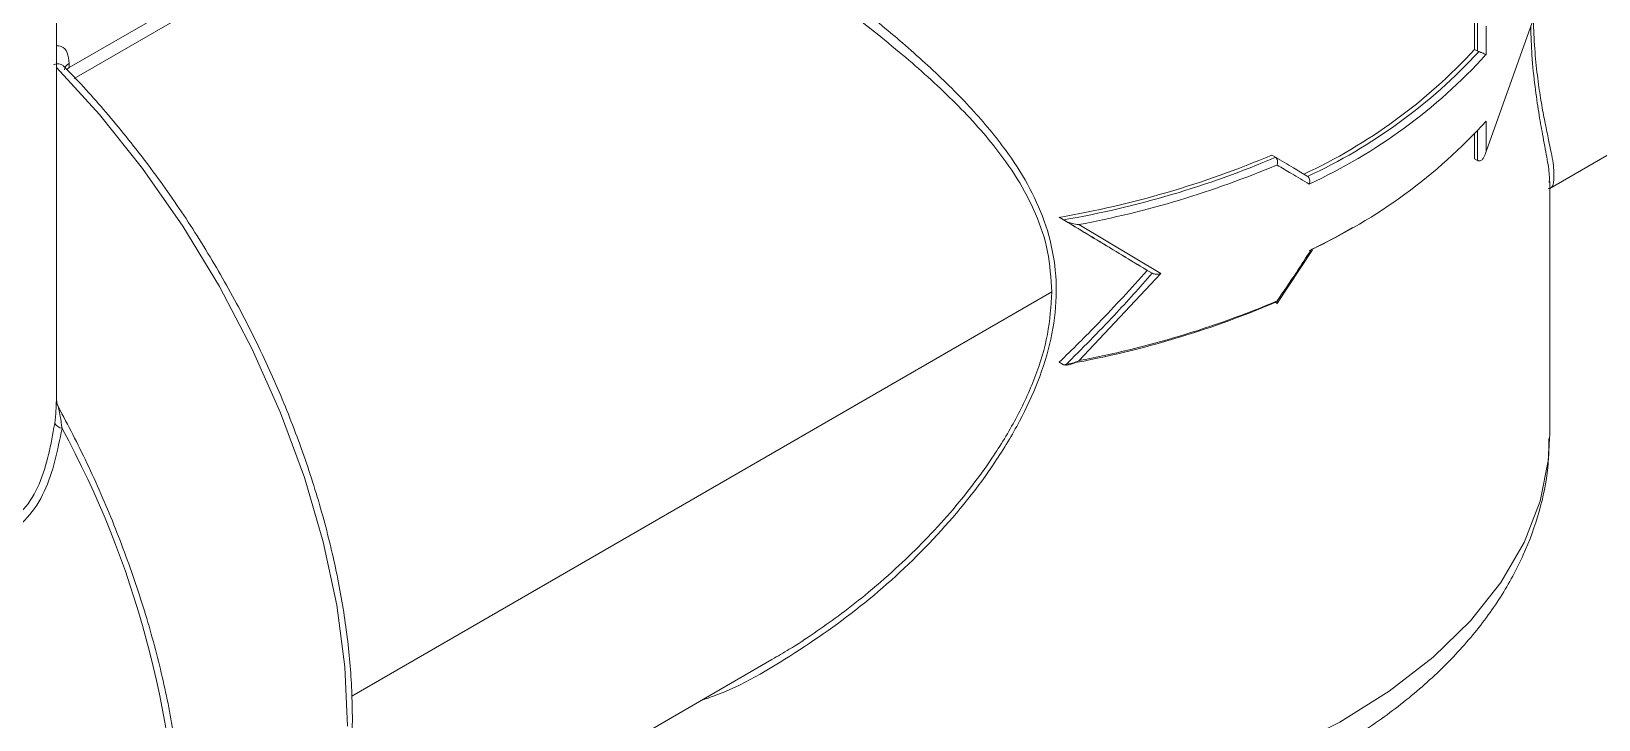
# Model space of a CAD drawing. Header units: centimetres. Extents: x -13594 to 4017, y -3206 to 1780.
# Drawn here: x -375.5 to -275, y -3003.8 to -2959.7 of the extents above; entities that cross this region are included whole.
import ezdxf

# ---------------------------------------------------------------- set-up
doc = ezdxf.new("R2010")
doc.units = ezdxf.units.CM

msp = doc.modelspace()

# ---------------------------------------------------------------- linework, layer by layer
at = {"color": 7, "linetype": 'Continuous', "lineweight": 0}
for p, q in [((-373.11, -2962.05), (-345.35, -2946.02)), ((-344.29, -2946.3), (-372.8, -2962.75)), ((-278.14, -2969.79), (-238.42, -2946.85)), ((-373.93, -2983.47), (-373.93, -2956.09)), ((-282.96, -2958.82), (-282.96, -2960.88)), ((-282.78, -2960.99), (-282.78, -2958.92)), ((-282.22, -2967.43), (-279.16, -2958.85)), ((-282.22, -2959.39), (-282.22, -2961.22)), ((-282.78, -2960.99), (-282.96, -2960.88)), ((-373.25, -2962.17), (-373.11, -2962.05)), ((-373.11, -2961.78), (-373.11, -2962.05)), ((-282.22, -2965.47), (-282.22, -2967.43)), ((-282.96, -2966.28), (-282.96, -2967.89)), ((-282.78, -2968), (-282.78, -2966.09)), ((-295.74, -2967.78), (-295.96, -2967.65)), ((-282.78, -2968), (-282.96, -2967.89)), ((-278.17, -2969.41), (-278.17, -2969.34)), ((-278.14, -2985.6), (-278.14, -2969.34)), ((-309.33, -2971.8), (-309.6, -2971.64)), ((-309.21, -2971.87), (-309.33, -2971.8)), ((-308.34, -2972.11), (-303.09, -2975.25)), ((-295.65, -2977.18), (-293.36, -2973.72)), ((-303.09, -2975.25), (-308.34, -2980.83)), ((-303.64, -2975.23), (-303.96, -2975.04)), ((-310.08, -2976.42), (-354.98, -3002.33)), ((-309.33, -2981.09), (-309.6, -2980.93)), ((-309.33, -2981.09), (-309.21, -2981.12)), ((-373.93, -2983.32), (-373.87, -2983.64)), ((-278.15, -2985.78), (-278.14, -2985.6)), ((-358.27, -3017.45), (-328.03, -2999.99))]:
    msp.add_line(p, q, dxfattribs=at)
at = {"color": 7, "linetype": 'Continuous', "lineweight": 0, "flags": 128}
for points in [[(-355.25, -3004.26), (-355.42, -3000.46), (-355.95, -2996.51), (-356.82, -2992.44), (-358.02, -2988.32), (-359.55, -2984.18), (-361.37, -2980.09), (-363.47, -2976.08), (-365.82, -2972.21), (-368.4, -2968.52), (-371.17, -2965.06), (-373.93, -2962.05)], [(-290.79, -2972.3), (-291.91, -2972.94), (-293.56, -2973.78)], [(-342.72, -3008.47), (-339.54, -3009.32), (-335.11, -3010.22), (-330.55, -3010.84), (-325.89, -3011.19), (-321.2, -3011.24), (-316.52, -3011.02), (-311.91, -3010.51), (-307.42, -3009.72), (-303.1, -3008.66), (-298.99, -3007.34), (-295.15, -3005.78), (-291.61, -3004), (-288.43, -3002.01), (-285.62, -2999.84), (-283.22, -2997.51), (-281.27, -2995.05), (-279.77, -2992.48), (-278.75, -2989.83), (-278.22, -2987.14), (-278.15, -2985.78)]]:
    msp.add_lwpolyline(points, dxfattribs=at)
at = {"color": 7, "linetype": 'Continuous', "lineweight": 0}
for centre, radius, start, end in [((-308.55, -2937.3), 34.8, 294.8591, 317.3403), ((-308.46, -2937.17), 35.12, 294.9043, 317.2116), ((-308.29, -2937.48), 35.25, 294.6915, 317.6766), ((-282.58, -2960.63), 0.405, 240.4889, 254.1467), ((-372.89, -2962.26), 0.528, 114.4921, 172.9695), ((-308.23, -2941.81), 35.16, 294.8601, 317.6969), ((-319.94, -2911.07), 61.45, 279.6808, 292.9618), ((-319.87, -2910.92), 61.79, 279.8285, 293.0126), ((-319.7, -2911.36), 61.8, 280.5884, 292.9196), ((-319.87, -2920.21), 61.79, 279.8285, 293.0126), ((-319.7, -2920.08), 61.8, 280.5884, 292.9196), ((-373.46, -2984.49), 0.679, 212.2122, 261.387), ((-428.37, -3014.92), 62.36, 1.7104, 28.4967)]:
    msp.add_arc(centre, radius, start, end, dxfattribs=at)
for points, knots in [([(-310.08, -2976.42), (-310.14, -2975.55), (-310.24, -2973.81), (-311.06, -2971.4), (-312.25, -2969.14), (-313.66, -2967.18), (-315.14, -2965.46), (-316.63, -2963.94), (-318.2, -2962.47), (-319.92, -2960.99), (-321.76, -2959.5), (-323.69, -2958.01), (-325.65, -2956.57), (-327.63, -2955.16), (-329.63, -2953.77), (-332.72, -2951.69), (-335.94, -2949.57), (-338.54, -2947.95), (-339.31, -2947.46)], [0, 0, 0, 0, 0.067262, 0.135015, 0.202479, 0.27011, 0.323478, 0.376195, 0.42965, 0.481091, 0.538803, 0.596401, 0.648415, 0.70265, 0.757299, 0.807649, 0.942338, 1, 1, 1, 1]), ([(-336.97, -2947.91), (-336.79, -2948.03), (-334.78, -2949.31), (-331.03, -2951.86), (-325.87, -2955.49), (-321.61, -2958.78), (-318.17, -2961.73), (-315.5, -2964.32), (-313.36, -2966.81), (-311.74, -2969.22), (-310.61, -2971.55), (-309.9, -2974.05), (-309.71, -2976.71), (-310.06, -2979.45), (-310.9, -2982.14), (-312.13, -2984.79), (-314.17, -2988.16), (-317.34, -2992.09), (-321.7, -2996.22), (-326.54, -2999.64), (-330.19, -3001.8), (-332.26, -3002.5), (-332.53, -3002.59)], [0, 0, 0, 0, 0.007228, 0.082892, 0.158117, 0.233884, 0.284653, 0.335507, 0.384881, 0.42285, 0.460785, 0.498817, 0.536653, 0.57476, 0.612829, 0.649042, 0.688141, 0.76324, 0.838612, 0.91344, 0.988833, 1, 1, 1, 1]), ([(-278.17, -2969.34), (-278.16, -2969.21), (-278.15, -2968.81), (-278.32, -2967.83), (-278.57, -2966.49), (-278.85, -2964.96), (-279.09, -2963.28), (-279.29, -2961.46), (-279.34, -2960.04), (-279.36, -2959.42)], [0, 0, 0, 0, 0.092565, 0.280789, 0.464858, 0.605079, 0.745122, 0.888841, 1, 1, 1, 1]), ([(-279.18, -2959.04), (-279.18, -2959.25), (-279.16, -2960.15), (-279.05, -2961.53), (-278.87, -2963.14), (-278.65, -2964.5), (-278.42, -2965.68), (-278.15, -2966.99), (-277.87, -2968.28), (-277.85, -2969.26), (-277.94, -2969.76), (-278.2, -2969.8), (-278.22, -2969.81)], [0, 0, 0, 0, 0.025863, 0.112449, 0.201674, 0.286831, 0.373727, 0.463785, 0.632199, 0.811617, 0.986296, 1, 1, 1, 1]), ([(-373.11, -2961.78), (-373.14, -2961.54), (-373.19, -2961.05), (-373.52, -2960.67), (-373.83, -2960.65), (-373.93, -2960.64)], [0, 0, 0, 0, 0.392767, 0.784193, 1, 1, 1, 1]), ([(-282.69, -2961.02), (-282.67, -2961.03), (-282.62, -2961.04), (-282.55, -2961.07), (-282.47, -2961.1), (-282.38, -2961.14), (-282.29, -2961.18), (-282.24, -2961.21), (-282.22, -2961.22)], [0, 0, 0, 0, 0.10869, 0.226035, 0.35581, 0.500821, 0.750247, 1, 1, 1, 1]), ([(-373.43, -2962), (-373.44, -2961.98), (-373.49, -2961.91), (-373.61, -2961.85), (-373.77, -2961.79), (-373.94, -2961.8), (-374.05, -2961.85), (-374.11, -2961.87)], [0, 0, 0, 0, 0.087136, 0.324749, 0.543675, 0.775882, 1, 1, 1, 1]), ([(-354.94, -3003.84), (-354.95, -3003.22), (-354.98, -3001.43), (-355.25, -2998.36), (-355.88, -2994.6), (-356.8, -2990.77), (-358.01, -2986.91), (-359.5, -2983.06), (-361.25, -2979.25), (-363.23, -2975.52), (-365.44, -2971.92), (-367.84, -2968.48), (-370.37, -2965.3), (-372.26, -2963.18), (-373.28, -2962.14), (-373.42, -2962)], [0, 0, 0, 0, 0.0454268, 0.1315892, 0.2177315, 0.3038278, 0.3898782, 0.4758897, 0.561873, 0.6478403, 0.7338048, 0.8197779, 0.9057709, 0.9872989, 1, 1, 1, 1]), ([(-295.72, -2967.79), (-295.72, -2967.79), (-295.73, -2967.78), (-295.74, -2967.78), (-295.74, -2967.78)], [0, 0, 0, 0, 0.559997, 1, 1, 1, 1]), ([(-295.74, -2967.78), (-295.35, -2968.01), (-294.65, -2968.43), (-293.98, -2968.83), (-293.69, -2969.01)], [0, 0, 0, 0, 0.559572, 1, 1, 1, 1]), ([(-295.63, -2968.29), (-295.62, -2968.26), (-295.6, -2968.21), (-295.59, -2968.11), (-295.6, -2968.02), (-295.62, -2967.94), (-295.65, -2967.88), (-295.68, -2967.83), (-295.71, -2967.8), (-295.72, -2967.79)], [0, 0, 0, 0, 0.156776, 0.292443, 0.499968, 0.633131, 0.760426, 0.88248, 1, 1, 1, 1]), ([(-282.64, -2968.02), (-282.61, -2968.02), (-282.55, -2968.01), (-282.45, -2967.93), (-282.32, -2967.74), (-282.26, -2967.55), (-282.22, -2967.43)], [0, 0, 0, 0, 0.109008, 0.243244, 0.501152, 1, 1, 1, 1]), ([(-293.56, -2969.51), (-293.94, -2969.29), (-294.62, -2968.89), (-295.32, -2968.47), (-295.63, -2968.29)], [0, 0, 0, 0, 0.5604292, 1, 1, 1, 1]), ([(-282.64, -2968.02), (-282.67, -2968.03), (-282.72, -2968.03), (-282.76, -2968), (-282.78, -2968)], [0, 0, 0, 0, 0.565165, 1, 1, 1, 1]), ([(-293.69, -2969.01), (-293.68, -2969.01), (-293.68, -2969.02), (-293.67, -2969.02), (-293.67, -2969.02)], [0, 0, 0, 0, 0.56, 1, 1, 1, 1]), ([(-293.56, -2969.51), (-293.55, -2969.48), (-293.54, -2969.43), (-293.53, -2969.34), (-293.54, -2969.25), (-293.56, -2969.16), (-293.59, -2969.1), (-293.63, -2969.05), (-293.66, -2969.03), (-293.67, -2969.02)], [0, 0, 0, 0, 0.156824, 0.292507, 0.499968, 0.633174, 0.760479, 0.882517, 1, 1, 1, 1]), ([(-309.6, -2971.64), (-308.53, -2972.29), (-306.59, -2973.45), (-304.77, -2974.55), (-303.96, -2975.04)], [0, 0, 0, 0, 0.556505, 1, 1, 1, 1]), ([(-308.34, -2972.11), (-308.48, -2972.09), (-308.71, -2972.05), (-309.01, -2971.96), (-309.16, -2971.89), (-309.21, -2971.87)], [0, 0, 0, 0, 0.5005591, 0.8009693, 1, 1, 1, 1]), ([(-303.64, -2975.23), (-304.66, -2974.62), (-306.46, -2973.52), (-308.38, -2972.37), (-309.21, -2971.87)], [0, 0, 0, 0, 0.563421, 1, 1, 1, 1]), ([(-295.63, -2977), (-295.21, -2976.4), (-294.47, -2975.31), (-293.76, -2974.2), (-293.44, -2973.71)], [0, 0, 0, 0, 0.559566, 1, 1, 1, 1]), ([(-303.96, -2975.04), (-304.99, -2976.19), (-306.82, -2978.21), (-308.76, -2980.1), (-309.6, -2980.93)], [0, 0, 0, 0, 0.563552, 1, 1, 1, 1]), ([(-309.21, -2981.12), (-308.15, -2980.06), (-306.24, -2978.16), (-304.44, -2976.13), (-303.64, -2975.23)], [0, 0, 0, 0, 0.5566347, 1, 1, 1, 1]), ([(-303.09, -2975.25), (-303.09, -2975.25), (-303.14, -2975.26), (-303.23, -2975.28), (-303.37, -2975.29), (-303.49, -2975.28), (-303.58, -2975.26), (-303.62, -2975.24), (-303.64, -2975.23)], [0, 0, 0, 0, 0.03089, 0.250471, 0.499856, 0.750416, 0.881429, 1, 1, 1, 1]), ([(-328.04, -2999.98), (-327.66, -2999.77), (-326.74, -2999.24), (-325.32, -2998.3), (-323.7, -2997.16), (-321.95, -2995.79), (-320.16, -2994.25), (-318.4, -2992.55), (-316.79, -2990.83), (-315.28, -2989), (-313.77, -2986.92), (-312.33, -2984.56), (-311.1, -2981.9), (-310.25, -2979.14), (-310.14, -2977.33), (-310.08, -2976.42)], [0, 0, 0, 0, 0.042006, 0.103334, 0.163638, 0.232274, 0.315504, 0.388699, 0.46465, 0.539679, 0.614852, 0.710099, 0.806447, 0.903127, 1, 1, 1, 1]), ([(-295.63, -2977), (-295.62, -2977.02), (-295.6, -2977.05), (-295.59, -2977.1), (-295.6, -2977.12), (-295.62, -2977.13), (-295.65, -2977.12), (-295.68, -2977.11), (-295.71, -2977.09), (-295.72, -2977.08)], [0, 0, 0, 0, 0.156803, 0.292478, 0.499968, 0.633147, 0.760446, 0.882495, 1, 1, 1, 1]), ([(-308.34, -2980.83), (-308.48, -2980.9), (-308.71, -2981.01), (-309.01, -2981.11), (-309.16, -2981.12), (-309.21, -2981.12)], [0, 0, 0, 0, 0.500559, 0.800961, 1, 1, 1, 1]), ([(-374.04, -2984.86), (-374.01, -2984.57), (-373.96, -2984.13), (-373.94, -2983.66), (-373.94, -2983.53), (-373.94, -2983.47)], [0, 0, 0, 0, 0.548447, 0.824516, 1, 1, 1, 1]), ([(-373.82, -2983.74), (-373.84, -2983.71), (-373.87, -2983.64), (-373.92, -2983.53), (-373.93, -2983.49), (-373.93, -2983.46)], [0, 0, 0, 0, 0.215864, 0.451608, 1, 1, 1, 1]), ([(-365.73, -3012.63), (-365.74, -3011.99), (-365.77, -3010.14), (-366.05, -3006.96), (-366.67, -3003.07), (-367.59, -2999.11), (-368.81, -2995.1), (-370.3, -2991.1), (-371.99, -2987.23), (-373.3, -2984.75), (-373.92, -2983.56)], [0, 0, 0, 0, 0.070834, 0.205206, 0.339552, 0.473833, 0.608049, 0.742208, 0.876325, 1, 1, 1, 1]), ([(-373.57, -2985.17), (-373.6, -2984.91), (-373.67, -2984.47), (-373.75, -2984.01), (-373.8, -2983.81), (-373.82, -2983.74), (-373.83, -2983.74), (-373.83, -2983.75), (-373.82, -2983.77), (-373.82, -2983.78)], [0, 0, 0, 0, 0.420895, 0.708493, 0.806969, 0.886337, 0.928327, 0.97047, 1, 1, 1, 1]), ([(-377.38, -2991.53), (-376.91, -2991.17), (-375.96, -2990.46), (-374.64, -2988.21), (-374.28, -2986.2), (-374.04, -2984.86)], [0, 0, 0, 0, 0.2496389, 0.4998191, 1, 1, 1, 1]), ([(-373.57, -2985.17), (-373.85, -2986.57), (-374.27, -2988.67), (-375.72, -2990.98), (-376.74, -2991.72), (-377.25, -2992.09)], [0, 0, 0, 0, 0.499952, 0.750174, 1, 1, 1, 1]), ([(-344.66, -3009.59), (-344.46, -3009.67), (-343.01, -3010.22), (-340.1, -3011.02), (-335.99, -3011.97), (-331.74, -3012.63), (-327.41, -3013.05), (-323.03, -3013.21), (-318.65, -3013.1), (-314.31, -3012.74), (-310.04, -3012.12), (-305.89, -3011.25), (-301.89, -3010.12), (-298.09, -3008.76), (-294.5, -3007.16), (-291.18, -3005.33), (-288.16, -3003.29), (-285.47, -3001.04), (-283.15, -2998.6), (-281.24, -2996.02), (-279.77, -2993.31), (-278.76, -2990.52), (-278.22, -2988.01), (-278.2, -2986.44), (-278.19, -2985.81)], [0, 0, 0, 0, 0.0080031, 0.0563726, 0.1046468, 0.1528374, 0.200966, 0.2490595, 0.2971469, 0.3452545, 0.3934071, 0.4416358, 0.4899709, 0.5384399, 0.5870622, 0.635841, 0.684747, 0.7336659, 0.7823866, 0.830627, 0.878082, 0.9245433, 0.9700111, 1, 1, 1, 1]), ([(-357.47, -3016.14), (-357.45, -3016.09), (-356.96, -3015.25), (-356.29, -3013.35), (-355.5, -3010.43), (-355.03, -3007.25), (-354.97, -3004.97), (-354.94, -3003.84)], [0, 0, 0, 0, 0.014875, 0.26001, 0.506532, 0.753999, 1, 1, 1, 1])]:
    msp.add_open_spline(points, degree=3, knots=knots, dxfattribs=at)

doc.saveas('drawing.dxf')
